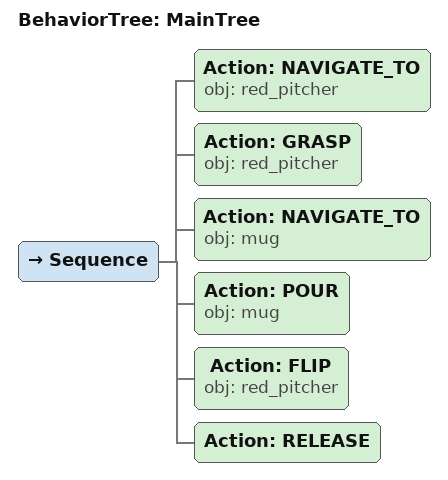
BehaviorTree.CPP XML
<root main_tree_to_execute="MainTree">
  <BehaviorTree ID="MainTree">
    <Sequence>
      <!-- Navigate to red_pitcher -->
      <Action ID="NAVIGATE_TO" obj="red_pitcher"/>
      <!-- Grasp red_pitcher -->
      <Action ID="GRASP" obj="red_pitcher"/>
      <!-- Navigate to mug -->
      <Action ID="NAVIGATE_TO" obj="mug"/>
      <!-- Pour into mug -->
      <Action ID="POUR" obj="mug"/>
      <!-- Flip red_pitcher upright after pouring -->
      <Action ID="FLIP" obj="red_pitcher"/>
      <!-- Release -->
      <Action ID="RELEASE"/>
    </Sequence>
  </BehaviorTree>
</root>
